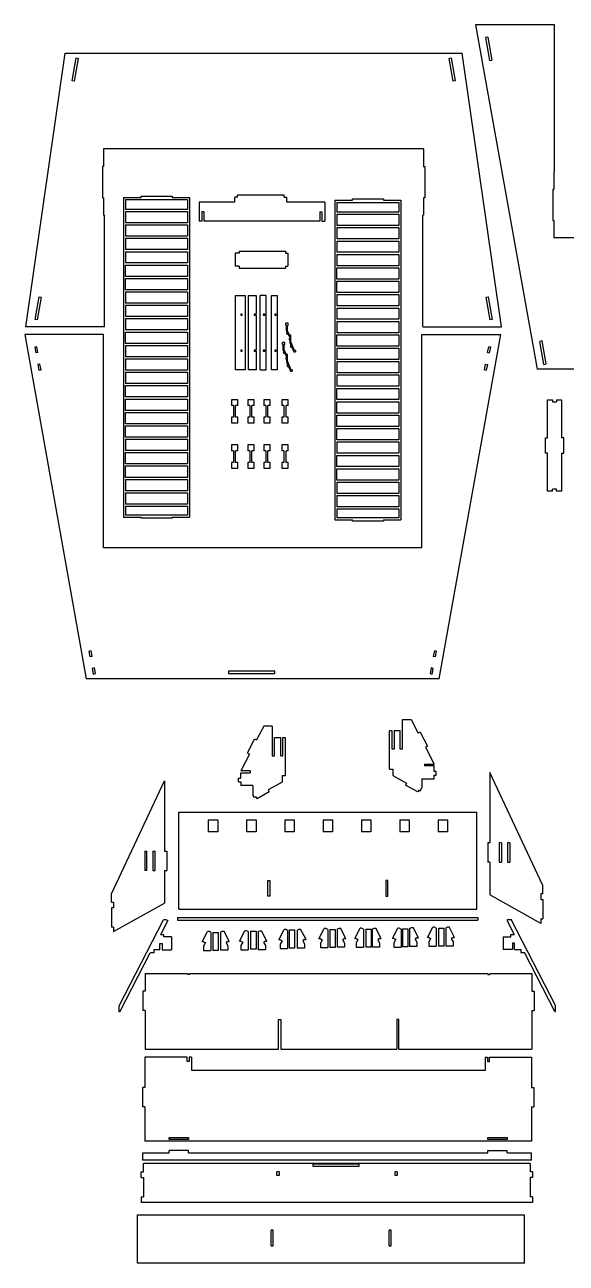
# Model space of a CAD drawing. Extents: x -1378 to 1378, y -734 to 734.
# Drawn here: x -1378 to -827, y -634 to 629 of the extents above; entities that cross this region are included whole.
import ezdxf

# ---------------------------------------------------------------- set-up
doc = ezdxf.new("R2010")
doc.units = 0
doc.header["$MEASUREMENT"] = 0
doc.layers.get('0').update_dxf_attribs({"linetype": 'CONTINUOUS'})

msp = doc.modelspace()

# ---------------------------------------------------------------- linework, layer by layer
for p, q in [((-919.4, 628.7), (-856.7, 277.7)), ((-839.1, 628.7), (-919.4, 628.7)), ((-839.1, 478.8), (-839.1, 628.7)), ((-907, 616.1), (-909.1, 615.8)), ((-909.1, 615.8), (-905, 592.4)), ((-907, 616.1), (-902.8, 592.8)), ((-1377.4, 320.9), (-1337.1, 599.9)), ((-1337.1, 599.9), (-933.1, 599.9)), ((-1330.2, 571.5), (-1326.1, 594.9)), ((-1323.9, 594.5), (-1328.1, 571.1)), ((-1326.1, 594.9), (-1323.9, 594.5)), ((-946.2, 594.5), (-944.1, 594.9)), ((-942.1, 571.1), (-946.2, 594.5)), ((-944.1, 594.9), (-940, 571.5)), ((-892.8, 320.9), (-933.1, 599.9)), ((-905, 592.4), (-902.8, 592.8)), ((-1328.1, 571.1), (-1330.2, 571.5)), ((-940, 571.5), (-942.1, 571.1)), ((-972.3, 502.1), (-1298.2, 502.1)), ((-1298.2, 502.1), (-1298.2, 484.1)), ((-972.3, 502.1), (-972.3, 484.1)), ((-1298.2, 484.1), (-1299.3, 484.1)), ((-1299.3, 484.1), (-1299.3, 452.3)), ((-972.3, 484.1), (-970.9, 484.1)), ((-970.9, 484.1), (-970.9, 452.3)), ((-839.1, 478.8), (-839.7, 478.8)), ((-839.7, 478.8), (-839.7, 460.8)), ((-1161.6, 452.9), (-1161.6, 455)), ((-1114.4, 455), (-1161.6, 455)), ((-1114.4, 452.9), (-1114.4, 455)), ((-839.7, 460.8), (-840.8, 460.8)), ((-840.8, 460.8), (-840.8, 429.1)), ((-1299.3, 452.3), (-1298.2, 452.3)), ((-1298.2, 452.3), (-1298.2, 434.6)), ((-1278, 452.6), (-1260, 452.6)), ((-1278, 452.6), (-1278, 126.8)), ((-1275.9, 450.5), (-1275.9, 440.5)), ((-1275.9, 450.5), (-1212.7, 450.5)), ((-1260, 454.1), (-1228.3, 454.1)), ((-1260, 452.6), (-1260, 454.1)), ((-1228.3, 454.1), (-1228.3, 452.6)), ((-1228.3, 452.6), (-1210.6, 452.6)), ((-1212.7, 450.5), (-1212.7, 440.5)), ((-1210.6, 452.6), (-1210.6, 126.8)), ((-1200.8, 447.9), (-1200.8, 428.7)), ((-1164.6, 447.9), (-1200.8, 447.9)), ((-1161.6, 452.9), (-1164.6, 452.9)), ((-1164.6, 447.9), (-1164.6, 452.9)), ((-1114.4, 452.9), (-1111.4, 452.9)), ((-1111.4, 447.9), (-1111.4, 452.9)), ((-1073, 447.9), (-1111.4, 447.9)), ((-1073, 447.9), (-1073, 428.7)), ((-1062.8, 449.8), (-1044.8, 449.8)), ((-1062.8, 449.8), (-1062.8, 124)), ((-1060.7, 447.7), (-1060.7, 437.7)), ((-1060.7, 447.7), (-997.5, 447.7)), ((-1044.8, 451.3), (-1013, 451.3)), ((-1044.8, 449.8), (-1044.8, 451.3)), ((-1013, 451.3), (-1013, 449.8)), ((-1013, 449.8), (-995.4, 449.8)), ((-997.5, 447.7), (-997.5, 437.7)), ((-995.4, 449.8), (-995.4, 124)), ((-972.3, 452.3), (-972.3, 434.6)), ((-970.9, 452.3), (-972.3, 452.3)), ((-1298.2, 434.6), (-1297.2, 434.6)), ((-1297.2, 320.9), (-1297.2, 434.6)), ((-1212.7, 440.5), (-1275.9, 440.5)), ((-1275.9, 438.4), (-1212.7, 438.4)), ((-1275.9, 438.4), (-1275.9, 426.9)), ((-1212.7, 438.4), (-1212.7, 426.9)), ((-1198.1, 438.1), (-1198.1, 428.7)), ((-1196, 438.1), (-1198.1, 438.1)), ((-1196, 438.1), (-1196, 428.7)), ((-1077.9, 438.1), (-1075.8, 438.1)), ((-1077.9, 438.1), (-1077.9, 428.7)), ((-1075.8, 438.1), (-1075.8, 428.7)), ((-997.5, 437.7), (-1060.7, 437.7)), ((-1060.7, 435.6), (-1060.7, 424.1)), ((-1060.7, 435.6), (-997.5, 435.6)), ((-997.5, 435.6), (-997.5, 424.1)), ((-973, 320.9), (-973, 434.6)), ((-972.3, 434.6), (-973, 434.6)), ((-1212.7, 426.9), (-1275.9, 426.9)), ((-1275.9, 424.8), (-1275.9, 413.2)), ((-1275.9, 424.8), (-1212.7, 424.8)), ((-1212.7, 424.8), (-1212.7, 413.2)), ((-1198.1, 428.7), (-1200.8, 428.7)), ((-1077.9, 428.7), (-1196, 428.7)), ((-1075.8, 428.7), (-1073, 428.7)), ((-997.5, 424.1), (-1060.7, 424.1)), ((-1060.7, 422), (-1060.7, 410.4)), ((-1060.7, 422), (-997.5, 422)), ((-997.5, 422), (-997.5, 410.4)), ((-840.8, 429.1), (-839.7, 429.1)), ((-839.7, 429.1), (-839.7, 411.4)), ((-1212.7, 413.2), (-1275.9, 413.2)), ((-1275.9, 411.1), (-1275.9, 399.6)), ((-1275.9, 411.1), (-1212.7, 411.1)), ((-1212.7, 411.1), (-1212.7, 399.6)), ((-997.5, 410.4), (-1060.7, 410.4)), ((-1060.7, 408.3), (-1060.7, 396.8)), ((-1060.7, 408.3), (-997.5, 408.3)), ((-997.5, 408.3), (-997.5, 396.8)), ((-513.8, 411.4), (-839.7, 411.4)), ((-1212.7, 399.6), (-1275.9, 399.6)), ((-1275.9, 397.4), (-1275.9, 385.9)), ((-1275.9, 397.4), (-1212.7, 397.4)), ((-1212.7, 397.4), (-1212.7, 385.9)), ((-1160.2, 396), (-1164.2, 396)), ((-1164.2, 396), (-1164.2, 382.6)), ((-1160.2, 398.1), (-1112.9, 398.1)), ((-1160.2, 398.1), (-1160.2, 396)), ((-1112.9, 398.1), (-1112.9, 396)), ((-1112.9, 396), (-1110.6, 396)), ((-1110.6, 396), (-1110.6, 382.6)), ((-997.5, 396.8), (-1060.7, 396.8)), ((-1060.7, 394.7), (-1060.7, 383.1)), ((-1060.7, 394.7), (-997.5, 394.7)), ((-997.5, 394.7), (-997.5, 383.1)), ((-1212.7, 385.9), (-1275.9, 385.9)), ((-1275.9, 372.3), (-1275.9, 383.8)), ((-1275.9, 383.8), (-1212.7, 383.8)), ((-1212.7, 383.8), (-1212.7, 372.3)), ((-1160.2, 382.6), (-1164.2, 382.6)), ((-1160.2, 382.6), (-1160.2, 380.5)), ((-1160.2, 380.5), (-1112.9, 380.5)), ((-1112.9, 382.6), (-1110.6, 382.6)), ((-1112.9, 382.6), (-1112.9, 380.5)), ((-997.5, 383.1), (-1060.7, 383.1)), ((-1060.7, 369.5), (-1060.7, 381)), ((-1060.7, 381), (-997.5, 381)), ((-997.5, 381), (-997.5, 369.5)), ((-1212.7, 372.3), (-1275.9, 372.3)), ((-1275.9, 358.6), (-1275.9, 370.1)), ((-1275.9, 370.1), (-1212.7, 370.1)), ((-1212.7, 370.1), (-1212.7, 358.6)), ((-997.5, 369.5), (-1060.7, 369.5)), ((-1060.7, 355.8), (-1060.7, 367.3)), ((-1060.7, 367.3), (-997.5, 367.3)), ((-997.5, 367.3), (-997.5, 355.8)), ((-1212.7, 358.6), (-1275.9, 358.6)), ((-1275.9, 356.5), (-1275.9, 344.9)), ((-1275.9, 356.5), (-1212.7, 356.5)), ((-1212.7, 356.5), (-1212.7, 344.9)), ((-997.5, 355.8), (-1060.7, 355.8)), ((-1060.7, 353.7), (-1060.7, 342.1)), ((-1060.7, 353.7), (-997.5, 353.7)), ((-997.5, 353.7), (-997.5, 342.1)), ((-1367.8, 328.2), (-1363.7, 351.5)), ((-1361.6, 351.2), (-1365.7, 327.8)), ((-1363.7, 351.5), (-1361.6, 351.2)), ((-1212.7, 344.9), (-1275.9, 344.9)), ((-1275.9, 342.8), (-1275.9, 331.3)), ((-1275.9, 342.8), (-1212.7, 342.8)), ((-1212.7, 342.8), (-1212.7, 331.3)), ((-1163.8, 352.7), (-1153.9, 352.7)), ((-1163.8, 277.1), (-1163.8, 352.7)), ((-1153.9, 352.7), (-1153.9, 277.1)), ((-1150.6, 352.7), (-1142.6, 352.7)), ((-1150.6, 277.1), (-1150.6, 352.7)), ((-1142.6, 352.7), (-1142.6, 333.8)), ((-1138.8, 277.1), (-1138.8, 352.7)), ((-1132.4, 352.7), (-1138.8, 352.7)), ((-1132.4, 277.1), (-1132.4, 352.7)), ((-1127.2, 352.7), (-1121.4, 352.7)), ((-1127.2, 277.1), (-1127.2, 352.7)), ((-1121.4, 352.7), (-1121.4, 277.1)), ((-997.5, 342.1), (-1060.7, 342.1)), ((-908.6, 351.2), (-906.5, 351.5)), ((-904.5, 327.8), (-908.6, 351.2)), ((-906.5, 351.5), (-902.3, 328.2)), ((-1212.7, 331.3), (-1275.9, 331.3)), ((-1275.9, 329.2), (-1275.9, 317.6)), ((-1275.9, 329.2), (-1212.7, 329.2)), ((-1212.7, 329.2), (-1212.7, 317.6)), ((-1157, 333.8), (-1158.5, 333.8)), ((-1158.5, 333.8), (-1158.5, 332.7)), ((-1158.5, 332.7), (-1157, 332.7)), ((-1157, 332.7), (-1157, 333.8)), ((-1144.7, 333.8), (-1144.7, 332.7)), ((-1142.6, 333.8), (-1144.7, 333.8)), ((-1144.7, 332.7), (-1142.6, 332.7)), ((-1142.6, 332.7), (-1142.6, 297.1)), ((-1134, 333.8), (-1135.5, 333.8)), ((-1135.5, 333.8), (-1135.5, 332.7)), ((-1135.5, 332.7), (-1134, 332.7)), ((-1134, 332.7), (-1134, 333.8)), ((-1123.8, 333.8), (-1123.8, 332.7)), ((-1122.4, 333.8), (-1123.8, 333.8)), ((-1123.8, 332.7), (-1122.4, 332.7)), ((-1122.4, 332.7), (-1122.4, 333.8)), ((-1060.7, 340), (-1060.7, 328.5)), ((-1060.7, 340), (-997.5, 340)), ((-997.5, 328.5), (-1060.7, 328.5)), ((-997.5, 340), (-997.5, 328.5)), ((-1297.2, 320.9), (-1377.4, 320.9)), ((-1365.7, 327.8), (-1367.8, 328.2)), ((-1212.7, 317.6), (-1275.9, 317.6)), ((-1110.1, 324.4), (-1112.7, 324.4)), ((-1112.7, 322.3), (-1112.7, 324.4)), ((-1112, 322.3), (-1112.7, 322.3)), ((-1112, 316.7), (-1112, 322.3)), ((-1112, 316.7), (-1111.1, 314.9)), ((-1111, 316.9), (-1111, 322.3)), ((-1111, 322.3), (-1110.1, 322.3)), ((-1108.7, 312.2), (-1111, 316.9)), ((-1110.1, 322.3), (-1110.1, 324.4)), ((-1060.7, 326.4), (-1060.7, 314.8)), ((-1060.7, 326.4), (-997.5, 326.4)), ((-997.5, 326.4), (-997.5, 314.8)), ((-973, 320.9), (-892.8, 320.9)), ((-902.3, 328.2), (-904.5, 327.8)), ((-1378.3, 313), (-1315.7, -38.1)), ((-1298.1, 313), (-1378.3, 313)), ((-1298.1, 95.6), (-1298.1, 313)), ((-1275.9, 304), (-1275.9, 315.5)), ((-1275.9, 315.5), (-1212.7, 315.5)), ((-1212.7, 304), (-1275.9, 304)), ((-1212.7, 315.5), (-1212.7, 304)), ((-1113.4, 304.7), (-1116, 304.7)), ((-1116, 302.7), (-1116, 304.7)), ((-1113.4, 302.7), (-1113.4, 304.7)), ((-1111.1, 314.9), (-1112, 314.4)), ((-1112, 314.4), (-1111.4, 313.1)), ((-1110.5, 313.6), (-1111.4, 313.1)), ((-1110.5, 313.6), (-1109.3, 311.2)), ((-1109.3, 311.2), (-1108.6, 311.2)), ((-1109.3, 309.1), (-1109.3, 307.7)), ((-1108.6, 309.1), (-1109.3, 309.1)), ((-1108.6, 307.7), (-1109.3, 307.7)), ((-1107.6, 312.2), (-1108.7, 312.2)), ((-1108.6, 311.2), (-1108.6, 309.1)), ((-1108.6, 307.7), (-1108.6, 305)), ((-1108.6, 305), (-1107.1, 301.5)), ((-1107.6, 305.2), (-1107.6, 312.2)), ((-1107.6, 305.2), (-1104, 296.8)), ((-997.5, 314.8), (-1060.7, 314.8)), ((-1060.7, 301.2), (-1060.7, 312.7)), ((-1060.7, 312.7), (-997.5, 312.7)), ((-997.5, 312.7), (-997.5, 301.2)), ((-973.9, 95.6), (-973.9, 313)), ((-973.9, 313), (-893.7, 313)), ((-956.4, -38.1), (-893.7, 313)), ((-851.7, 306.4), (-853.8, 306)), ((-849.7, 282.6), (-853.8, 306)), ((-847.5, 283), (-851.7, 306.4)), ((-1366, 300.4), (-1368.1, 300)), ((-1368.1, 300), (-1367, 294.2)), ((-1364.9, 294.5), (-1367, 294.2)), ((-1364.9, 294.5), (-1366, 300.4)), ((-1275.9, 301.9), (-1275.9, 290.3)), ((-1275.9, 301.9), (-1212.7, 301.9)), ((-1212.7, 301.9), (-1212.7, 290.3)), ((-1157, 297.1), (-1158.5, 297.1)), ((-1158.5, 297.1), (-1158.5, 296)), ((-1158.5, 296), (-1157, 296)), ((-1157, 296), (-1157, 297.1)), ((-1144.7, 297.1), (-1144.7, 296)), ((-1142.6, 297.1), (-1144.7, 297.1)), ((-1144.7, 296), (-1142.6, 296)), ((-1142.6, 296), (-1142.6, 277.1)), ((-1134, 297.1), (-1135.5, 297.1)), ((-1135.5, 297.1), (-1135.5, 296)), ((-1135.5, 296), (-1134, 296)), ((-1134, 296), (-1134, 297.1)), ((-1122.4, 297.1), (-1123.8, 297.1)), ((-1123.8, 297.1), (-1123.8, 296)), ((-1123.8, 296), (-1122.4, 296)), ((-1122.4, 296), (-1122.4, 297.1)), ((-1115.2, 302.7), (-1116, 302.7)), ((-1114.3, 295.2), (-1115.3, 294.7)), ((-1115.3, 294.7), (-1114.6, 293.5)), ((-1115.2, 297), (-1115.2, 302.7)), ((-1115.2, 297), (-1114.3, 295.2)), ((-1113.7, 293.9), (-1114.6, 293.5)), ((-1114.3, 297.2), (-1114.3, 302.7)), ((-1114.3, 302.7), (-1113.4, 302.7)), ((-1111.9, 292.5), (-1114.3, 297.2)), ((-1113.7, 293.9), (-1112.5, 291.5)), ((-1112.5, 291.5), (-1111.8, 291.5)), ((-1110.9, 292.5), (-1111.9, 292.5)), ((-1111.8, 291.5), (-1111.8, 289.4)), ((-1110.9, 285.5), (-1110.9, 292.5)), ((-1107.1, 301.5), (-1108.1, 301.1)), ((-1108.1, 301.1), (-1107.5, 299.7)), ((-1106.5, 300.1), (-1107.5, 299.7)), ((-1106.5, 300.1), (-1104.4, 295.3)), ((-1104.4, 295.3), (-1102.7, 295.3)), ((-1102.7, 296.8), (-1104, 296.8)), ((-1102.7, 296.8), (-1102.7, 295.3)), ((-997.5, 301.2), (-1060.7, 301.2)), ((-1060.7, 299.1), (-1060.7, 287.5)), ((-1060.7, 299.1), (-997.5, 299.1)), ((-997.5, 299.1), (-997.5, 287.5)), ((-907.1, 294.5), (-906, 300.4)), ((-907.1, 294.5), (-905, 294.2)), ((-903.9, 300), (-906, 300.4)), ((-905, 294.2), (-903.9, 300)), ((-1362.9, 282.9), (-1365, 282.5)), ((-1365, 282.5), (-1363.9, 276.7)), ((-1361.8, 277), (-1362.9, 282.9)), ((-1212.7, 290.3), (-1275.9, 290.3)), ((-1275.9, 288.2), (-1212.7, 288.2)), ((-1275.9, 288.2), (-1275.9, 276.7)), ((-1212.7, 288.2), (-1212.7, 276.7)), ((-1112.6, 289.4), (-1112.6, 288)), ((-1111.8, 289.4), (-1112.6, 289.4)), ((-1111.8, 288), (-1112.6, 288)), ((-1111.8, 288), (-1111.8, 285.3)), ((-1111.8, 285.3), (-1110.4, 281.8)), ((-1110.4, 281.8), (-1111.4, 281.4)), ((-1111.4, 281.4), (-1110.7, 280)), ((-1110.9, 285.5), (-1107.3, 277.1)), ((-1109.7, 280.4), (-1110.7, 280)), ((-1109.7, 280.4), (-1107.7, 275.6)), ((-997.5, 287.5), (-1060.7, 287.5)), ((-1060.7, 285.4), (-1060.7, 273.9)), ((-1060.7, 285.4), (-997.5, 285.4)), ((-997.5, 285.4), (-997.5, 273.9)), ((-910.2, 277), (-909.2, 282.9)), ((-909.2, 282.9), (-907, 282.5)), ((-908.1, 276.7), (-907, 282.5)), ((-849.7, 282.6), (-847.5, 283)), ((-1363.9, 276.7), (-1361.8, 277)), ((-1212.7, 276.7), (-1275.9, 276.7)), ((-1275.9, 274.5), (-1275.9, 263)), ((-1275.9, 274.5), (-1212.7, 274.5)), ((-1212.7, 274.5), (-1212.7, 263)), ((-1153.9, 277.1), (-1163.8, 277.1)), ((-1142.6, 277.1), (-1150.6, 277.1)), ((-1138.8, 277.1), (-1132.4, 277.1)), ((-1121.4, 277.1), (-1127.2, 277.1)), ((-1107.7, 275.6), (-1106, 275.6)), ((-1106, 277.1), (-1107.3, 277.1)), ((-1106, 277.1), (-1106, 275.6)), ((-997.5, 273.9), (-1060.7, 273.9)), ((-1060.7, 271.8), (-1060.7, 260.2)), ((-1060.7, 271.8), (-997.5, 271.8)), ((-997.5, 271.8), (-997.5, 260.2)), ((-910.2, 277), (-908.1, 276.7)), ((-497.4, 277.7), (-856.7, 277.7)), ((-1212.7, 263), (-1275.9, 263)), ((-1275.9, 249.4), (-1275.9, 260.9)), ((-1275.9, 260.9), (-1212.7, 260.9)), ((-1212.7, 260.9), (-1212.7, 249.4)), ((-997.5, 260.2), (-1060.7, 260.2)), ((-1060.7, 246.6), (-1060.7, 258.1)), ((-1060.7, 258.1), (-997.5, 258.1)), ((-997.5, 258.1), (-997.5, 246.6)), ((-1212.7, 249.4), (-1275.9, 249.4)), ((-1275.9, 235.7), (-1275.9, 247.2)), ((-1275.9, 247.2), (-1212.7, 247.2)), ((-1212.7, 247.2), (-1212.7, 235.7)), ((-1161.5, 246.5), (-1168, 246.5)), ((-1168, 246.5), (-1168, 240.6)), ((-1165.9, 240.6), (-1168, 240.6)), ((-1165.9, 240.6), (-1165.9, 228.7)), ((-1161.5, 240.6), (-1163.7, 240.6)), ((-1163.7, 228.7), (-1163.7, 240.6)), ((-1161.5, 240.6), (-1161.5, 246.5)), ((-1151.3, 246.5), (-1151.3, 240.6)), ((-1144.8, 246.5), (-1151.3, 246.5)), ((-1149.2, 240.6), (-1151.3, 240.6)), ((-1149.2, 240.6), (-1149.2, 228.7)), ((-1144.8, 240.6), (-1147, 240.6)), ((-1147, 228.7), (-1147, 240.6)), ((-1144.8, 240.6), (-1144.8, 246.5)), ((-1135.1, 246.5), (-1135.1, 240.6)), ((-1128.6, 246.5), (-1135.1, 246.5)), ((-1133, 240.6), (-1135.1, 240.6)), ((-1133, 240.6), (-1133, 228.7)), ((-1130.8, 228.7), (-1130.8, 240.6)), ((-1128.6, 240.6), (-1130.8, 240.6)), ((-1128.6, 240.6), (-1128.6, 246.5)), ((-1116.6, 246.5), (-1116.6, 240.6)), ((-1110.1, 246.5), (-1116.6, 246.5)), ((-1114.5, 240.6), (-1116.6, 240.6)), ((-1114.5, 240.6), (-1114.5, 228.7)), ((-1112.3, 228.7), (-1112.3, 240.6)), ((-1110.1, 240.6), (-1112.3, 240.6)), ((-1110.1, 240.6), (-1110.1, 246.5)), ((-997.5, 246.6), (-1060.7, 246.6)), ((-1060.7, 232.9), (-1060.7, 244.5)), ((-1060.7, 244.5), (-997.5, 244.5)), ((-997.5, 244.5), (-997.5, 232.9)), ((-846.2, 207.7), (-846.2, 246.4)), ((-846.2, 246.4), (-841.1, 246.4)), ((-841.1, 246.4), (-841.1, 244.3)), ((-841.1, 244.3), (-836.8, 244.3)), ((-836.8, 246.4), (-836.8, 244.3)), ((-836.8, 246.4), (-831.7, 246.4)), ((-831.7, 246.4), (-831.7, 207.7)), ((-1212.7, 235.7), (-1275.9, 235.7)), ((-1275.9, 222), (-1275.9, 233.6)), ((-1275.9, 233.6), (-1212.7, 233.6)), ((-1212.7, 233.6), (-1212.7, 222)), ((-1165.9, 228.7), (-1168, 228.7)), ((-1168, 228.7), (-1168, 222.8)), ((-1161.5, 228.7), (-1163.7, 228.7)), ((-1161.5, 222.8), (-1161.5, 228.7)), ((-1149.2, 228.7), (-1151.3, 228.7)), ((-1151.3, 228.7), (-1151.3, 222.8)), ((-1144.8, 228.7), (-1147, 228.7)), ((-1144.8, 222.8), (-1144.8, 228.7)), ((-1135.1, 228.7), (-1135.1, 222.8)), ((-1133, 228.7), (-1135.1, 228.7)), ((-1128.6, 228.7), (-1130.8, 228.7)), ((-1128.6, 222.8), (-1128.6, 228.7)), ((-1116.6, 228.7), (-1116.6, 222.8)), ((-1114.5, 228.7), (-1116.6, 228.7)), ((-1110.1, 228.7), (-1112.3, 228.7)), ((-1110.1, 222.8), (-1110.1, 228.7)), ((-997.5, 232.9), (-1060.7, 232.9)), ((-1060.7, 230.8), (-997.5, 230.8)), ((-1060.7, 219.3), (-1060.7, 230.8)), ((-997.5, 230.8), (-997.5, 219.3)), ((-1212.7, 222), (-1275.9, 222)), ((-1275.9, 208.4), (-1275.9, 219.9)), ((-1275.9, 219.9), (-1212.7, 219.9)), ((-1212.7, 219.9), (-1212.7, 208.4)), ((-1168, 222.8), (-1161.5, 222.8)), ((-1151.3, 222.8), (-1144.8, 222.8)), ((-1135.1, 222.8), (-1128.6, 222.8)), ((-1116.6, 222.8), (-1110.1, 222.8)), ((-997.5, 219.3), (-1060.7, 219.3)), ((-1060.7, 205.6), (-1060.7, 217.1)), ((-1060.7, 217.1), (-997.5, 217.1)), ((-997.5, 217.1), (-997.5, 205.6)), ((-1212.7, 208.4), (-1275.9, 208.4)), ((-1275.9, 206.3), (-1275.9, 194.7)), ((-1275.9, 206.3), (-1212.7, 206.3)), ((-1212.7, 206.3), (-1212.7, 194.7)), ((-997.5, 205.6), (-1060.7, 205.6)), ((-1060.7, 203.5), (-1060.7, 191.9)), ((-1060.7, 203.5), (-997.5, 203.5)), ((-997.5, 203.5), (-997.5, 191.9)), ((-848.3, 207.7), (-846.2, 207.7)), ((-848.3, 192), (-848.3, 207.7)), ((-829.6, 207.7), (-831.7, 207.7)), ((-829.6, 192), (-829.6, 207.7)), ((-1212.7, 194.7), (-1275.9, 194.7)), ((-1275.9, 181.1), (-1275.9, 192.6)), ((-1275.9, 192.6), (-1212.7, 192.6)), ((-1212.7, 192.6), (-1212.7, 181.1)), ((-1168, 200.4), (-1168, 194.4)), ((-1161.5, 200.4), (-1168, 200.4)), ((-1165.9, 194.4), (-1168, 194.4)), ((-1165.9, 194.4), (-1165.9, 182.6)), ((-1163.7, 182.6), (-1163.7, 194.4)), ((-1161.5, 194.4), (-1163.7, 194.4)), ((-1161.5, 194.4), (-1161.5, 200.4)), ((-1151.3, 200.4), (-1151.3, 194.4)), ((-1144.8, 200.4), (-1151.3, 200.4)), ((-1149.2, 194.4), (-1151.3, 194.4)), ((-1149.2, 194.4), (-1149.2, 182.6)), ((-1147, 182.6), (-1147, 194.4)), ((-1144.8, 194.4), (-1147, 194.4)), ((-1144.8, 194.4), (-1144.8, 200.4)), ((-1128.6, 200.4), (-1135.1, 200.4)), ((-1135.1, 200.4), (-1135.1, 194.4)), ((-1133, 194.4), (-1135.1, 194.4)), ((-1133, 194.4), (-1133, 182.6)), ((-1128.6, 194.4), (-1130.8, 194.4)), ((-1130.8, 182.6), (-1130.8, 194.4)), ((-1128.6, 194.4), (-1128.6, 200.4)), ((-1116.6, 200.4), (-1116.6, 194.4)), ((-1110.1, 200.4), (-1116.6, 200.4)), ((-1114.5, 194.4), (-1116.6, 194.4)), ((-1114.5, 194.4), (-1114.5, 182.6)), ((-1110.1, 194.4), (-1112.3, 194.4)), ((-1112.3, 182.6), (-1112.3, 194.4)), ((-1110.1, 194.4), (-1110.1, 200.4)), ((-997.5, 191.9), (-1060.7, 191.9)), ((-1060.7, 178.3), (-1060.7, 189.8)), ((-1060.7, 189.8), (-997.5, 189.8)), ((-997.5, 189.8), (-997.5, 178.3)), ((-846.2, 192), (-848.3, 192)), ((-846.2, 153.3), (-846.2, 192)), ((-831.7, 192), (-831.7, 153.3)), ((-831.7, 192), (-829.6, 192)), ((-1212.7, 181.1), (-1275.9, 181.1)), ((-1275.9, 167.4), (-1275.9, 179)), ((-1275.9, 179), (-1212.7, 179)), ((-1212.7, 179), (-1212.7, 167.4)), ((-1168, 182.6), (-1168, 176.7)), ((-1165.9, 182.6), (-1168, 182.6)), ((-1161.5, 182.6), (-1163.7, 182.6)), ((-1161.5, 176.7), (-1161.5, 182.6)), ((-1151.3, 182.6), (-1151.3, 176.7)), ((-1149.2, 182.6), (-1151.3, 182.6)), ((-1144.8, 182.6), (-1147, 182.6)), ((-1144.8, 176.7), (-1144.8, 182.6)), ((-1133, 182.6), (-1135.1, 182.6)), ((-1135.1, 182.6), (-1135.1, 176.7)), ((-1128.6, 182.6), (-1130.8, 182.6)), ((-1128.6, 176.7), (-1128.6, 182.6)), ((-1114.5, 182.6), (-1116.6, 182.6)), ((-1116.6, 182.6), (-1116.6, 176.7)), ((-1110.1, 182.6), (-1112.3, 182.6)), ((-1110.1, 176.7), (-1110.1, 182.6)), ((-997.5, 178.3), (-1060.7, 178.3)), ((-1212.7, 167.4), (-1275.9, 167.4)), ((-1275.9, 165.3), (-1275.9, 153.8)), ((-1275.9, 165.3), (-1212.7, 165.3)), ((-1212.7, 165.3), (-1212.7, 153.8)), ((-1168, 176.7), (-1161.5, 176.7)), ((-1151.3, 176.7), (-1144.8, 176.7)), ((-1135.1, 176.7), (-1128.6, 176.7)), ((-1116.6, 176.7), (-1110.1, 176.7)), ((-1060.7, 164.6), (-1060.7, 176.2)), ((-1060.7, 176.2), (-997.5, 176.2)), ((-997.5, 164.6), (-1060.7, 164.6)), ((-997.5, 176.2), (-997.5, 164.6)), ((-1212.7, 153.8), (-1275.9, 153.8)), ((-1275.9, 151.7), (-1275.9, 140.1)), ((-1275.9, 151.7), (-1212.7, 151.7)), ((-1212.7, 151.7), (-1212.7, 140.1)), ((-1060.7, 162.5), (-1060.7, 151)), ((-1060.7, 162.5), (-997.5, 162.5)), ((-997.5, 162.5), (-997.5, 151)), ((-841.1, 153.3), (-846.2, 153.3)), ((-836.8, 155.4), (-841.1, 155.4)), ((-841.1, 153.3), (-841.1, 155.4)), ((-836.8, 153.3), (-836.8, 155.4)), ((-831.7, 153.3), (-836.8, 153.3)), ((-1212.7, 140.1), (-1275.9, 140.1)), ((-997.5, 151), (-1060.7, 151)), ((-1060.7, 148.9), (-1060.7, 137.3)), ((-1060.7, 148.9), (-997.5, 148.9)), ((-997.5, 148.9), (-997.5, 137.3)), ((-1278, 126.8), (-1260, 126.8)), ((-1275.9, 138), (-1275.9, 128.9)), ((-1275.9, 138), (-1212.7, 138)), ((-1212.7, 128.9), (-1275.9, 128.9)), ((-1260, 125.7), (-1260, 126.8)), ((-1228.3, 126.8), (-1210.6, 126.8)), ((-1228.3, 126.8), (-1228.3, 125.7)), ((-1212.7, 138), (-1212.7, 128.9)), ((-997.5, 137.3), (-1060.7, 137.3)), ((-1060.7, 135.2), (-1060.7, 126.1)), ((-1060.7, 135.2), (-997.5, 135.2)), ((-997.5, 135.2), (-997.5, 126.1)), ((-1228.3, 125.7), (-1260, 125.7)), ((-1062.8, 124), (-1044.8, 124)), ((-997.5, 126.1), (-1060.7, 126.1)), ((-1044.8, 122.9), (-1044.8, 124)), ((-1013, 122.9), (-1044.8, 122.9)), ((-1013, 124), (-1013, 122.9)), ((-1013, 124), (-995.4, 124)), ((-973.9, 95.6), (-1298.1, 95.6)), ((-1310.7, -9.4), (-1312.8, -9.8)), ((-1311.7, -15.6), (-1312.8, -9.8)), ((-1309.6, -15.2), (-1310.7, -9.4)), ((-961.3, -9.4), (-962.4, -15.2)), ((-959.2, -9.8), (-961.3, -9.4)), ((-960.3, -15.6), (-959.2, -9.8)), ((-1309.6, -15.2), (-1311.7, -15.6)), ((-960.3, -15.6), (-962.4, -15.2)), ((-1307.5, -26.9), (-1309.7, -27.3)), ((-1309.7, -27.3), (-1308.6, -33.1)), ((-1308.6, -33.1), (-1306.5, -32.7)), ((-1306.5, -32.7), (-1307.5, -26.9)), ((-1170.8, -30.2), (-1170.8, -32.5)), ((-1123.7, -30.2), (-1170.8, -30.2)), ((-1170.8, -32.5), (-1123.7, -32.5)), ((-1123.7, -32.5), (-1123.7, -30.2)), ((-964.5, -26.9), (-965.5, -32.7)), ((-965.5, -32.7), (-963.4, -33.1)), ((-962.4, -27.3), (-964.5, -26.9)), ((-963.4, -33.1), (-962.4, -27.3)), ((-956.4, -38.1), (-1315.7, -38.1)), ((-1135, -86.3), (-1142.3, -100.3)), ((-1126.3, -86.3), (-1135, -86.3)), ((-1126.3, -86.3), (-1126.3, -116.6)), ((-993.8, -109.6), (-993.8, -79.3)), ((-993.8, -79.3), (-985, -79.3)), ((-985, -79.3), (-977.8, -93.4)), ((-1151.7, -113.6), (-1144.3, -99.3)), ((-1144.3, -99.3), (-1142.3, -100.3)), ((-1124.1, -116.6), (-1124.1, -97.9)), ((-1124.1, -97.9), (-1117.8, -97.9)), ((-1117.8, -116.6), (-1117.8, -97.9)), ((-1115.6, -97.9), (-1113.2, -97.9)), ((-1115.6, -116.6), (-1115.6, -97.9)), ((-1113.2, -97.9), (-1113.2, -137)), ((-1006.9, -130.1), (-1006.9, -91)), ((-1004.4, -91), (-1006.9, -91)), ((-1004.4, -109.6), (-1004.4, -91)), ((-1002.2, -91), (-1002.2, -109.6)), ((-996, -91), (-1002.2, -91)), ((-996, -109.6), (-996, -91)), ((-975.8, -92.4), (-977.8, -93.4)), ((-975.8, -92.4), (-968.4, -106.7)), ((-1002.2, -109.6), (-1004.4, -109.6)), ((-993.8, -109.6), (-996, -109.6)), ((-968.4, -106.7), (-970.4, -107.7)), ((-970.4, -107.7), (-961.6, -124.8)), ((-1149.7, -114.7), (-1158.5, -131.8)), ((-1151.7, -113.6), (-1149.7, -114.7)), ((-1126.3, -116.6), (-1124.1, -116.6)), ((-1117.8, -116.6), (-1115.6, -116.6)), ((-971.4, -124.8), (-961.6, -124.8)), ((-971.4, -124.8), (-971.4, -126.8)), ((-1148.7, -131.8), (-1158.5, -131.8)), ((-1158.5, -133.7), (-1148.7, -133.7)), ((-1158.5, -139.4), (-1158.5, -133.7)), ((-1148.7, -131.8), (-1148.7, -133.7)), ((-1116.4, -137), (-1116.4, -143.3)), ((-1113.2, -137), (-1116.4, -137)), ((-1006.9, -130.1), (-1003.7, -130.1)), ((-1003.7, -130.1), (-1003.7, -136.4)), ((-1003.7, -136.4), (-989.6, -144.3)), ((-961.6, -126.8), (-971.4, -126.8)), ((-961.6, -132.5), (-961.6, -126.8)), ((-959.4, -132.5), (-961.6, -132.5)), ((-961.6, -136.2), (-959.4, -136.2)), ((-961.6, -139.9), (-961.6, -136.2)), ((-959.4, -136.2), (-959.4, -132.5)), ((-850.7, -248.6), (-904.9, -133.6)), ((-904.9, -133.6), (-904.9, -205.3)), ((-1290.2, -257), (-1236, -141.9)), ((-1236, -141.9), (-1236, -213.7)), ((-1160.7, -139.4), (-1158.5, -139.4)), ((-1160.7, -143.1), (-1160.7, -139.4)), ((-1160.7, -143.1), (-1158.5, -143.1)), ((-1158.5, -143.1), (-1158.5, -146.8)), ((-1146, -146.8), (-1158.5, -146.8)), ((-1146, -146.8), (-1146, -156.1)), ((-1116.4, -143.3), (-1130.5, -151.2)), ((-1130.5, -151.2), (-1129.4, -153.2)), ((-989.6, -144.3), (-990.7, -146.3)), ((-978.2, -153.3), (-990.7, -146.3)), ((-977.1, -151.3), (-978.2, -153.3)), ((-977.1, -151.3), (-975.8, -152.1)), ((-975.8, -152.1), (-974.1, -149.2)), ((-974.1, -139.9), (-974.1, -149.2)), ((-974.1, -139.9), (-961.6, -139.9)), ((-1144.3, -159), (-1146, -156.1)), ((-1143, -158.2), (-1144.3, -159)), ((-1143, -158.2), (-1141.8, -160.2)), ((-1129.4, -153.2), (-1141.8, -160.2)), ((-1221.6, -174), (-917.9, -174)), ((-1221.6, -272.9), (-1221.6, -174)), ((-917.9, -272.9), (-917.9, -174)), ((-1191.5, -181.8), (-1191.5, -193.8)), ((-1191.5, -181.8), (-1181.9, -181.8)), ((-1181.9, -181.8), (-1181.9, -193.8)), ((-1152.5, -181.8), (-1142.9, -181.8)), ((-1152.5, -181.8), (-1152.5, -193.8)), ((-1142.9, -181.8), (-1142.9, -193.8)), ((-1113.5, -181.8), (-1104, -181.8)), ((-1113.5, -181.8), (-1113.5, -193.8)), ((-1104, -181.8), (-1104, -193.8)), ((-1074.5, -181.8), (-1074.5, -193.8)), ((-1074.5, -181.8), (-1065, -181.8)), ((-1065, -181.8), (-1065, -193.8)), ((-1035.5, -181.8), (-1035.5, -193.8)), ((-1035.5, -181.8), (-1026, -181.8)), ((-1026, -181.8), (-1026, -193.8)), ((-996.6, -181.8), (-996.6, -193.8)), ((-996.6, -181.8), (-987, -181.8)), ((-987, -181.8), (-987, -193.8)), ((-957.6, -181.8), (-957.6, -193.8)), ((-957.6, -181.8), (-948, -181.8)), ((-948, -181.8), (-948, -193.8)), ((-1181.9, -193.8), (-1191.5, -193.8)), ((-1142.9, -193.8), (-1152.5, -193.8)), ((-1104, -193.8), (-1113.5, -193.8)), ((-1065, -193.8), (-1074.5, -193.8)), ((-1026, -193.8), (-1035.5, -193.8)), ((-987, -193.8), (-996.6, -193.8)), ((-948, -193.8), (-957.6, -193.8)), ((-1256.2, -213.7), (-1256.2, -233.3)), ((-1256.2, -213.7), (-1254.1, -213.7)), ((-1254.1, -233.3), (-1254.1, -213.7)), ((-1247.8, -213.7), (-1247.8, -233.3)), ((-1247.8, -213.7), (-1245.6, -213.7)), ((-1245.6, -233.3), (-1245.6, -213.7)), ((-1236, -213.7), (-1233.8, -213.7)), ((-1233.8, -213.7), (-1233.8, -233.3)), ((-907, -205.3), (-907, -225)), ((-904.9, -205.3), (-907, -205.3)), ((-893.1, -205.3), (-895.3, -205.3)), ((-895.3, -205.3), (-895.3, -225)), ((-893.1, -205.3), (-893.1, -225)), ((-886.8, -205.3), (-886.8, -225)), ((-884.6, -205.3), (-886.8, -205.3)), ((-884.6, -205.3), (-884.6, -225)), ((-904.9, -225), (-907, -225)), ((-904.9, -225), (-904.9, -258.1)), ((-895.3, -225), (-893.1, -225)), ((-886.8, -225), (-884.6, -225)), ((-1254.1, -233.3), (-1256.2, -233.3)), ((-1247.8, -233.3), (-1245.6, -233.3)), ((-1236, -233.3), (-1236, -266.5)), ((-1236, -233.3), (-1233.8, -233.3)), ((-1131, -243.5), (-1128.8, -243.5)), ((-1131, -259.6), (-1131, -243.5)), ((-1128.8, -243.5), (-1128.8, -259.6)), ((-1008.6, -243.5), (-1010.7, -243.5)), ((-1010.7, -243.5), (-1010.7, -259.6)), ((-1008.6, -259.6), (-1008.6, -243.5)), ((-850.7, -257.1), (-850.7, -248.6)), ((-1290.2, -265.5), (-1290.2, -257)), ((-1128.8, -259.6), (-1131, -259.6)), ((-1010.7, -259.6), (-1008.6, -259.6)), ((-852.9, -287.3), (-904.9, -258.1)), ((-852.9, -257.1), (-852.9, -263)), ((-850.7, -257.1), (-852.9, -257.1)), ((-852.9, -263), (-850.7, -263)), ((-850.7, -263), (-850.7, -282.6)), ((-1290.2, -265.5), (-1288, -265.5)), ((-1290.2, -271.4), (-1290.2, -291)), ((-1288, -271.4), (-1290.2, -271.4)), ((-1288, -265.5), (-1288, -271.4)), ((-1288, -295.7), (-1236, -266.5)), ((-1221.6, -272.9), (-917.9, -272.9)), ((-1282.4, -371.2), (-1237.1, -283.7)), ((-1232.7, -284.4), (-1240.1, -298.8)), ((-1234, -283.7), (-1237.1, -283.7)), ((-1234, -283.7), (-1232.7, -284.4)), ((-1222.7, -281.1), (-1222.7, -284.1)), ((-1222.7, -281.1), (-916.9, -281.1)), ((-1222.7, -284.1), (-916.9, -284.1)), ((-916.9, -281.1), (-916.9, -284.1)), ((-886.2, -283.4), (-887.6, -284.1)), ((-887.6, -284.1), (-880.2, -298.5)), ((-886.2, -283.4), (-883.2, -283.4)), ((-837.9, -370.9), (-883.2, -283.4)), ((-852.9, -282.6), (-850.7, -282.6)), ((-852.9, -282.6), (-852.9, -287.3)), ((-1288, -291), (-1290.2, -291)), ((-1288, -291), (-1288, -295.7)), ((-1236.7, -298.8), (-1240.1, -298.8)), ((-1236.7, -301.1), (-1236.7, -298.8)), ((-1228.9, -301.1), (-1236.7, -301.1)), ((-1228.9, -301.1), (-1228.9, -314.2)), ((-1197.8, -305.9), (-1192.3, -295.4)), ((-1190.7, -295.4), (-1192.3, -295.4)), ((-1188.8, -296.4), (-1190.7, -295.4)), ((-1188.8, -296.4), (-1188.8, -314.8)), ((-1186.9, -296.5), (-1181.4, -296.5)), ((-1186.9, -296.5), (-1186.9, -314.9)), ((-1181.4, -296.5), (-1181.4, -314.9)), ((-1179, -296.2), (-1177.1, -295.2)), ((-1179, -296.2), (-1179, -314.6)), ((-1177.1, -295.2), (-1175.5, -295.2)), ((-1170.1, -305.7), (-1175.5, -295.2)), ((-1159.7, -305.3), (-1154.3, -294.7)), ((-1152.7, -294.7), (-1154.3, -294.7)), ((-1150.8, -295.7), (-1152.7, -294.7)), ((-1150.8, -295.7), (-1150.8, -314.2)), ((-1148.4, -295.2), (-1142.9, -295.2)), ((-1148.4, -295.2), (-1148.4, -313.6)), ((-1142.9, -295.2), (-1142.9, -313.6)), ((-1140.8, -295.7), (-1138.9, -294.7)), ((-1140.8, -295.7), (-1140.8, -314.2)), ((-1138.9, -294.7), (-1137.3, -294.7)), ((-1131.9, -305.3), (-1137.3, -294.7)), ((-1119.7, -304), (-1114.3, -293.4)), ((-1112.7, -293.4), (-1114.3, -293.4)), ((-1110.8, -294.4), (-1112.7, -293.4)), ((-1110.8, -294.4), (-1110.8, -312.8)), ((-1109.3, -294), (-1109.3, -312.4)), ((-1109.3, -294), (-1103.8, -294)), ((-1103.8, -294), (-1103.8, -312.4)), ((-1101, -294.1), (-1099.1, -293.1)), ((-1101, -294.1), (-1101, -312.5)), ((-1099.1, -293.1), (-1097.5, -293.1)), ((-1092, -303.6), (-1097.5, -293.1)), ((-1078.9, -303.1), (-1073.4, -292.5)), ((-1071.8, -292.5), (-1073.4, -292.5)), ((-1069.9, -293.5), (-1071.8, -292.5)), ((-1069.9, -293.5), (-1069.9, -312)), ((-1067.8, -293.4), (-1062.3, -293.4)), ((-1067.8, -293.4), (-1067.8, -311.8)), ((-1062.3, -293.4), (-1062.3, -311.8)), ((-1060.3, -293.2), (-1058.4, -292.2)), ((-1060.3, -293.2), (-1060.3, -311.6)), ((-1058.4, -292.2), (-1056.8, -292.2)), ((-1051.3, -302.8), (-1056.8, -292.2)), ((-1052.8, -302.8), (-1054.7, -303.7)), ((-1052.8, -302.8), (-1051.3, -302.8)), ((-1042.4, -302.7), (-1037, -292.2)), ((-1041, -302.8), (-1042.4, -302.7)), ((-1041, -302.8), (-1039.1, -303.7)), ((-1035.4, -292.2), (-1037, -292.2)), ((-1033.5, -293.2), (-1035.4, -292.2)), ((-1033.5, -293.2), (-1033.5, -311.6)), ((-1031.2, -293), (-1031.2, -311.4)), ((-1031.2, -293), (-1025.8, -293)), ((-1025.8, -293), (-1025.8, -311.4)), ((-1024.5, -293.1), (-1022.5, -292.1)), ((-1024.5, -293.1), (-1024.5, -311.5)), ((-1022.5, -292.1), (-1020.9, -292.1)), ((-1015.5, -302.7), (-1020.9, -292.1)), ((-1017, -302.7), (-1018.9, -303.6)), ((-1017, -302.7), (-1015.5, -302.7)), ((-1004.1, -302.5), (-998.6, -292)), ((-1002.6, -302.5), (-1004.1, -302.5)), ((-1002.6, -302.5), (-1000.7, -303.5)), ((-997, -292), (-998.6, -292)), ((-995.1, -293), (-997, -292)), ((-995.1, -293), (-995.1, -311.4)), ((-993.9, -292.7), (-993.9, -311.2)), ((-993.9, -292.7), (-988.4, -292.7)), ((-988.4, -292.7), (-988.4, -311.2)), ((-986.5, -292.4), (-984.5, -291.4)), ((-986.5, -292.4), (-986.5, -310.9)), ((-984.5, -291.4), (-983, -291.4)), ((-977.5, -302), (-983, -291.4)), ((-979, -302), (-980.9, -303)), ((-980.9, -303), (-979, -306.6)), ((-979, -302), (-977.5, -302)), ((-968.4, -301.8), (-963, -291.2)), ((-966.9, -301.8), (-968.4, -301.8)), ((-965.1, -302.7), (-967, -306.4)), ((-966.9, -301.8), (-965.1, -302.7)), ((-961.4, -291.2), (-963, -291.2)), ((-959.5, -292.2), (-961.4, -291.2)), ((-959.5, -292.2), (-959.5, -310.6)), ((-957.1, -292), (-951.6, -292)), ((-957.1, -292), (-957.1, -310.4)), ((-951.6, -292), (-951.6, -310.4)), ((-949.7, -291.9), (-947.7, -290.9)), ((-949.7, -291.9), (-949.7, -310.4)), ((-947.7, -290.9), (-946.1, -290.9)), ((-940.7, -301.5), (-946.1, -290.9)), ((-942.2, -301.5), (-944.1, -302.5)), ((-944.1, -302.5), (-942.2, -306.1)), ((-942.2, -301.5), (-940.7, -301.5)), ((-891.4, -300.8), (-891.4, -313.9)), ((-891.4, -300.8), (-883.6, -300.8)), ((-883.6, -298.5), (-880.2, -298.5)), ((-883.6, -300.8), (-883.6, -298.5)), ((-1247, -314.2), (-1247, -317.3)), ((-1240.7, -314.2), (-1247, -314.2)), ((-1240.7, -314.2), (-1240.7, -307.7)), ((-1240.7, -307.7), (-1238.5, -307.7)), ((-1238.5, -307.7), (-1238.5, -314.2)), ((-1238.5, -314.2), (-1228.9, -314.2)), ((-1196.3, -305.9), (-1197.8, -305.9)), ((-1196.3, -305.9), (-1194.4, -306.9)), ((-1194.4, -306.9), (-1196.3, -310.6)), ((-1196.3, -310.6), (-1196.3, -314.8)), ((-1196.3, -314.8), (-1188.8, -314.8)), ((-1181.4, -314.9), (-1186.9, -314.9)), ((-1171.5, -314.6), (-1179, -314.6)), ((-1171.6, -305.7), (-1173.4, -306.7)), ((-1173.4, -306.7), (-1171.5, -310.4)), ((-1171.6, -305.7), (-1170.1, -305.7)), ((-1171.5, -310.4), (-1171.5, -314.6)), ((-1158.2, -305.3), (-1159.7, -305.3)), ((-1156.4, -306.3), (-1158.3, -309.9)), ((-1158.3, -309.9), (-1158.3, -314.2)), ((-1158.3, -314.2), (-1150.8, -314.2)), ((-1158.2, -305.3), (-1156.4, -306.3)), ((-1142.9, -313.6), (-1148.4, -313.6)), ((-1133.3, -314.2), (-1140.8, -314.2)), ((-1133.3, -305.3), (-1135.2, -306.3)), ((-1135.2, -306.3), (-1133.3, -309.9)), ((-1133.3, -305.3), (-1131.9, -305.3)), ((-1133.3, -309.9), (-1133.3, -314.2)), ((-1118.2, -304), (-1119.7, -304)), ((-1116.4, -304.9), (-1118.3, -308.6)), ((-1118.3, -308.6), (-1118.3, -312.8)), ((-1118.3, -312.8), (-1110.8, -312.8)), ((-1118.2, -304), (-1116.4, -304.9)), ((-1103.8, -312.4), (-1109.3, -312.4)), ((-1093.5, -312.5), (-1101, -312.5)), ((-1093.5, -303.6), (-1095.4, -304.6)), ((-1095.4, -304.6), (-1093.5, -308.3)), ((-1093.5, -303.6), (-1092, -303.6)), ((-1093.5, -308.3), (-1093.5, -312.5)), ((-1077.4, -303.1), (-1078.9, -303.1)), ((-1077.4, -303.1), (-1075.5, -304.1)), ((-1075.5, -304.1), (-1077.4, -307.7)), ((-1077.4, -307.7), (-1077.4, -312)), ((-1077.4, -312), (-1069.9, -312)), ((-1062.3, -311.8), (-1067.8, -311.8)), ((-1052.8, -311.6), (-1060.3, -311.6)), ((-1054.7, -303.7), (-1052.8, -307.4)), ((-1052.8, -307.4), (-1052.8, -311.6)), ((-1039.1, -303.7), (-1041, -307.4)), ((-1041, -307.4), (-1041, -311.6)), ((-1041, -311.6), (-1033.5, -311.6)), ((-1025.8, -311.4), (-1031.2, -311.4)), ((-1017, -311.5), (-1024.5, -311.5)), ((-1018.9, -303.6), (-1017, -307.3)), ((-1017, -307.3), (-1017, -311.5)), ((-1000.7, -303.5), (-1002.6, -307.2)), ((-1002.6, -307.2), (-1002.6, -311.4)), ((-1002.6, -311.4), (-995.1, -311.4)), ((-988.4, -311.2), (-993.9, -311.2)), ((-979, -310.9), (-986.5, -310.9)), ((-979, -306.6), (-979, -310.9)), ((-967, -306.4), (-967, -310.6)), ((-967, -310.6), (-959.5, -310.6)), ((-951.6, -310.4), (-957.1, -310.4)), ((-942.2, -310.4), (-949.7, -310.4)), ((-942.2, -306.1), (-942.2, -310.4)), ((-881.8, -313.9), (-891.4, -313.9)), ((-881.8, -307.3), (-881.8, -313.9)), ((-879.6, -307.3), (-881.8, -307.3)), ((-879.6, -313.9), (-879.6, -307.3)), ((-879.6, -313.9), (-873.3, -313.9)), ((-873.3, -313.9), (-873.3, -317)), ((-1281.7, -377.3), (-1250.8, -317.3)), ((-1247, -317.3), (-1250.8, -317.3)), ((-873.3, -317), (-869.5, -317)), ((-838.6, -377), (-869.5, -317)), ((-1255.8, -338.4), (-1212.7, -338.4)), ((-1255.8, -338.4), (-1255.8, -356.3)), ((-1212.7, -338.4), (-1212.7, -339.4)), ((-1210.5, -339.4), (-1212.7, -339.4)), ((-1210.5, -338.4), (-906.9, -338.4)), ((-1210.5, -338.4), (-1210.5, -339.4)), ((-906.9, -338.4), (-906.9, -339.4)), ((-906.9, -339.4), (-904.7, -339.4)), ((-904.7, -338.4), (-861.9, -338.4)), ((-904.7, -338.4), (-904.7, -339.4)), ((-861.9, -338.4), (-861.9, -356.3)), ((-1255.8, -356.3), (-1258, -356.3)), ((-1258, -356.3), (-1258, -376)), ((-861.9, -356.3), (-859.7, -356.3)), ((-859.7, -356.3), (-859.7, -376)), ((-1282.4, -377.3), (-1282.4, -371.2)), ((-1281.7, -377.3), (-1282.4, -377.3)), ((-1255.8, -376), (-1258, -376)), ((-1255.8, -376), (-1255.8, -415.4)), ((-861.9, -376), (-861.9, -415.4)), ((-861.9, -376), (-859.7, -376)), ((-838.6, -377), (-837.9, -377)), ((-837.9, -377), (-837.9, -370.9)), ((-1119.9, -415.4), (-1119.9, -385.3)), ((-1119.9, -385.3), (-1117.8, -385.3)), ((-1117.8, -385.3), (-1117.8, -415.4)), ((-999.6, -385.3), (-999.6, -415.4)), ((-997.5, -385.3), (-999.6, -385.3)), ((-997.5, -415.4), (-997.5, -385.3)), ((-1255.8, -415.4), (-1119.9, -415.4)), ((-1117.8, -415.4), (-999.6, -415.4)), ((-997.5, -415.4), (-861.9, -415.4)), ((-1213.1, -423.7), (-1256.2, -423.7)), ((-1256.2, -423.7), (-1256.2, -454.7)), ((-1213.1, -428.1), (-1213.1, -423.7)), ((-1210.9, -428.1), (-1213.1, -428.1)), ((-1210.9, -423.7), (-1210.9, -428.1)), ((-1208.7, -423.7), (-1210.9, -423.7)), ((-1208.7, -423.7), (-1208.7, -436.8)), ((-909.4, -423.7), (-907.3, -423.7)), ((-909.4, -436.8), (-909.4, -423.7)), ((-907.3, -423.7), (-907.3, -428.1)), ((-907.3, -428.1), (-905.1, -428.1)), ((-905.1, -423.7), (-862.3, -423.7)), ((-905.1, -428.1), (-905.1, -423.7)), ((-862.3, -423.7), (-862.3, -454.7)), ((-1208.7, -436.8), (-909.4, -436.8)), ((-1256.2, -454.7), (-1258.4, -454.7)), ((-1258.4, -454.7), (-1258.4, -474.4)), ((-862.3, -454.7), (-860.1, -454.7)), ((-860.1, -454.7), (-860.1, -474.4)), ((-1256.2, -474.4), (-1258.4, -474.4)), ((-1256.2, -474.4), (-1256.2, -509.3)), ((-862.3, -474.4), (-862.3, -509.3)), ((-862.3, -474.4), (-860.1, -474.4)), ((-862.3, -509.3), (-1256.2, -509.3)), ((-1231.3, -505.4), (-1211.6, -505.4)), ((-1231.3, -507.5), (-1231.3, -505.4)), ((-1211.6, -507.5), (-1231.3, -507.5)), ((-1211.6, -505.4), (-1211.6, -507.5)), ((-906.9, -507.5), (-906.9, -505.4)), ((-906.9, -505.4), (-887.1, -505.4)), ((-887.1, -507.5), (-906.9, -507.5)), ((-887.1, -505.4), (-887.1, -507.5)), ((-1258.5, -521.1), (-1258.5, -528.5)), ((-1258.5, -521.1), (-1231.4, -521.1)), ((-862.4, -528.5), (-1258.5, -528.5)), ((-1231.4, -521.1), (-1231.4, -518.9)), ((-1211.7, -518.9), (-1231.4, -518.9)), ((-1211.7, -521.1), (-1211.7, -518.9)), ((-1211.7, -521.1), (-907, -521.1)), ((-907, -518.9), (-887.2, -518.9)), ((-907, -521.1), (-907, -518.9)), ((-887.2, -521.1), (-887.2, -518.9)), ((-887.2, -521.1), (-862.4, -521.1)), ((-862.4, -528.5), (-862.4, -521.1)), ((-1259.7, -540.4), (-1257.5, -540.4)), ((-1259.7, -546.3), (-1259.7, -540.4)), ((-863.6, -531.9), (-1257.5, -531.9)), ((-1257.5, -540.4), (-1257.5, -531.9)), ((-1121.6, -544.2), (-1121.6, -540.4)), ((-1119.5, -540.4), (-1121.6, -540.4)), ((-1119.5, -540.4), (-1119.5, -544.2)), ((-1085.1, -532.8), (-1085.1, -534.8)), ((-1037.9, -532.8), (-1085.1, -532.8)), ((-1085.1, -534.8), (-1037.9, -534.8)), ((-1037.9, -534.8), (-1037.9, -532.8)), ((-1001.3, -544.2), (-1001.3, -540.4)), ((-999.2, -540.4), (-1001.3, -540.4)), ((-999.2, -540.4), (-999.2, -544.2)), ((-863.6, -531.9), (-863.6, -540.4)), ((-861.4, -540.4), (-863.6, -540.4)), ((-861.4, -540.4), (-861.4, -546.3)), ((-1259.7, -546.3), (-1257.5, -546.3)), ((-1257.5, -546.3), (-1257.5, -566)), ((-1119.5, -544.2), (-1121.6, -544.2)), ((-999.2, -544.2), (-1001.3, -544.2)), ((-863.6, -546.3), (-863.6, -566)), ((-861.4, -546.3), (-863.6, -546.3)), ((-1259.7, -566), (-1259.7, -571.9)), ((-1259.7, -566), (-1257.5, -566)), ((-861.4, -566), (-863.6, -566)), ((-861.4, -566), (-861.4, -571.9)), ((-861.4, -571.9), (-1259.7, -571.9)), ((-1263.5, -584.2), (-869.6, -584.2)), ((-1263.5, -633.7), (-1263.5, -584.2)), ((-869.6, -633.7), (-869.6, -584.2)), ((-1125.5, -600.1), (-1127.6, -600.1)), ((-1127.6, -615.9), (-1127.6, -600.1)), ((-1125.5, -615.9), (-1125.5, -600.1)), ((-1005.2, -600.1), (-1007.3, -600.1)), ((-1007.3, -615.9), (-1007.3, -600.1)), ((-1005.2, -615.9), (-1005.2, -600.1)), ((-1127.6, -615.9), (-1125.5, -615.9)), ((-1007.3, -615.9), (-1005.2, -615.9)), ((-869.6, -633.7), (-1263.5, -633.7))]:
    msp.add_line(p, q)

doc.saveas('drawing.dxf')
